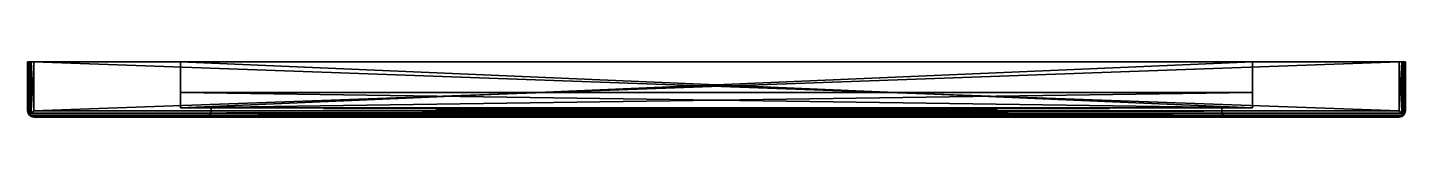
# Model space of a CAD drawing. Header units: centimetres. Extents: x -22.5 to 22.5, y -1.8 to 0.
import ezdxf

# ---------------------------------------------------------------- set-up
doc = ezdxf.new("R2010")
doc.units = ezdxf.units.CM
doc.header["$MEASUREMENT"] = 0
doc.layers.add('CAB_DOOR_GLASS', color=254, linetype='Continuous')
doc.layers.add('CAB_DOORS', color=31, linetype='Continuous')

msp = doc.modelspace()

# ---------------------------------------------------------------- meshes
at = {"layer": 'CAB_DOOR_GLASS', "color": 254}
mesh = msp.add_polyface(dxfattribs=at)
corners = [(17.5, -1.5, 5), (-17.5, -1.5, 5), (17.5, -1, 5), (-17.5, -1, 5), (17.5, -1.5, 61.3), (17.5, -1, 61.3), (-17.5, -1.5, 61.3), (-17.5, -1, 61.3)]
mesh.append_faces([[corners[k] for k in face] for face in [(2, 1, 3), (5, 0, 2), (6, 0, 4), (6, 3, 1), (5, 3, 7), (7, 4, 5)]], dxfattribs={"vtx0": -1, "color": 254})
mesh.append_faces([[corners[k] for k in face] for face in [(0, 1, 2), (4, 0, 5), (1, 0, 6), (7, 3, 6), (2, 3, 5), (6, 4, 7)]], dxfattribs={"vtx1": -1, "color": 254})
at = {"layer": 'CAB_DOORS', "color": 31}
mesh = msp.add_polyface(dxfattribs=at)
corners = [(-17.5, -1.5, 5), (17.5, -1.5, 5), (-17.5, 0, 5), (17.5, 0, 5), (16.5, -1.5, 6), (-16.5, -1.5, 6), (16.5, -1.6, 6), (-16.5, -1.6, 6), (16.515, -1.677, 5.985), (-16.515, -1.677, 5.985), (16.559, -1.741, 5.941), (-16.559, -1.741, 5.941), (16.623, -1.785, 5.877), (-16.623, -1.785, 5.877), (16.7, -1.8, 5.8), (-16.7, -1.8, 5.8), (-22.377, -1.677, 0.015), (-22.377, 0, 0.015), (-22.3, -1.6), (-22.3, 0), (-22.441, -1.741, 0.059), (-22.441, 0, 0.059), (-22.485, -1.677, 0.123), (-22.485, 0, 0.123), (-22.5, -1.6, 0.2), (-22.5, 0, 0.2), (22.441, -1.741, 0.059), (22.377, -1.677, 0.015), (22.441, 0, 0.059), (22.377, 0, 0.015), (22.485, -1.677, 0.123), (22.485, 0, 0.123), (22.5, -1.6, 0.2), (22.5, 0, 0.2), (22.3, -1.6), (22.3, 0), (22.377, -1.785, 0.123), (22.3, -1.8, 0.2), (-22.377, -1.785, 0.123), (-22.3, -1.8, 0.2), (-16.7, -1.8, 60.5), (-16.623, -1.785, 60.423), (-22.377, -1.785, 66.177), (-22.3, -1.8, 66.1), (-22.441, -1.741, 66.241), (-22.485, -1.677, 66.177), (-22.5, -1.6, 66.1), (-22.5, 0, 66.1), (17.5, 0, 61.3), (17.5, -1.5, 61.3), (22.5, -1.6, 66.1), (22.5, 0, 66.1), (22.485, -1.677, 66.177), (22.441, -1.741, 66.241), (22.3, -1.8, 66.1), (16.7, -1.8, 60.5), (22.377, -1.785, 66.177), (16.559, -1.741, 60.359), (16.623, -1.785, 60.423), (16.515, -1.677, 60.315), (16.5, -1.6, 60.3), (16.5, -1.5, 60.3), (-16.5, -1.5, 60.3), (-17.5, -1.5, 61.3), (22.3, 0, 66.3), (22.377, 0, 66.285), (22.441, 0, 66.241), (22.485, 0, 66.177), (-22.3, 0, 66.3), (-17.5, 0, 61.3), (-22.485, 0, 66.177), (-22.441, 0, 66.241), (-22.377, 0, 66.285), (-16.5, -1.6, 60.3), (-16.515, -1.677, 60.315), (-16.559, -1.741, 60.359), (-22.377, -1.677, 66.285), (-22.3, -1.6, 66.3), (22.377, -1.677, 66.285), (22.3, -1.6, 66.3)]
mesh.append_faces([[corners[k] for k in face] for face in [(2, 1, 3), (6, 5, 7), (9, 6, 7), (11, 8, 9), (13, 10, 11), (15, 12, 13), (18, 17, 19), (16, 21, 17), (21, 22, 23), (23, 24, 25), (28, 27, 29), (30, 28, 31), (32, 31, 33), (29, 34, 35), (16, 34, 27), (38, 37, 39), (34, 19, 35), (20, 27, 26), (20, 36, 38), (41, 15, 13), (43, 38, 39), (42, 20, 38), (45, 20, 44), (46, 22, 45), (47, 24, 46), (49, 3, 1), (50, 33, 51), (52, 32, 50), (53, 30, 52), (53, 36, 26), (58, 10, 12), (57, 8, 10), (59, 6, 8), (60, 4, 6), (51, 66, 67), (69, 0, 2), (48, 63, 69), (73, 61, 60), (62, 7, 5), (73, 9, 7), (74, 11, 9), (75, 13, 11), (55, 12, 14), (60, 74, 73), (59, 75, 74), (57, 41, 75), (58, 40, 41), (72, 77, 68), (71, 76, 72), (45, 71, 70), (46, 70, 47), (78, 66, 65), (66, 52, 67), (67, 50, 51), (79, 65, 64), (79, 76, 78), (56, 37, 36), (54, 42, 43), (64, 77, 79), (78, 44, 53), (56, 44, 42)]], dxfattribs={"vtx0": -1, "color": 31})
mesh.append_faces([[corners[k] for k in face] for face in [(37, 14, 39), (14, 54, 55), (61, 49, 4), (49, 62, 63), (3, 19, 2), (33, 48, 51), (65, 51, 64), (64, 48, 68), (68, 47, 72), (35, 33, 29)]], dxfattribs={"vtx0": -1, "vtx1": -1, "color": 31})
mesh.append_faces([[corners[k] for k in face] for face in [(19, 25, 2), (3, 33, 35), (51, 48, 64), (68, 69, 47)]], dxfattribs={"vtx0": -1, "vtx1": -1, "vtx2": -1, "color": 31})
mesh.append_faces([[corners[k] for k in face] for face in [(55, 54, 43), (40, 43, 39), (63, 62, 5), (0, 5, 4), (3, 35, 19), (68, 48, 69), (47, 69, 2), (47, 71, 72), (33, 28, 29), (25, 17, 21)]], dxfattribs={"vtx0": -1, "vtx2": -1, "color": 31})
mesh.append_faces([[corners[k] for k in face] for face in [(0, 1, 2), (4, 5, 6), (8, 6, 9), (10, 8, 11), (12, 10, 13), (14, 12, 15), (16, 17, 18), (20, 21, 16), (20, 22, 21), (22, 24, 23), (26, 27, 28), (26, 28, 30), (30, 31, 32), (27, 34, 29), (18, 34, 16), (36, 37, 38), (18, 19, 34), (16, 27, 20), (26, 36, 20), (40, 15, 41), (42, 38, 43), (44, 20, 42), (22, 20, 45), (24, 22, 46), (25, 24, 47), (48, 3, 49), (32, 33, 50), (30, 32, 52), (26, 30, 53), (56, 36, 53), (57, 10, 58), (59, 8, 57), (60, 6, 59), (61, 4, 60), (70, 71, 47), (31, 28, 33), (23, 25, 21), (63, 0, 69), (49, 63, 48), (62, 61, 73), (73, 7, 62), (74, 9, 73), (75, 11, 74), (41, 13, 75), (58, 12, 55), (59, 74, 60), (57, 75, 59), (58, 41, 57), (55, 40, 58), (76, 77, 72), (44, 76, 71), (44, 71, 45), (45, 70, 46), (53, 66, 78), (53, 52, 66), (52, 50, 67), (78, 65, 79), (77, 76, 79), (54, 37, 56), (56, 42, 54), (68, 77, 64), (76, 44, 78), (53, 44, 56)]], dxfattribs={"vtx1": -1, "color": 31})
mesh.append_faces([[corners[k] for k in face] for face in [(14, 15, 39), (37, 54, 14), (15, 40, 39), (40, 55, 43), (49, 1, 4), (61, 62, 49), (1, 0, 4), (0, 63, 5), (3, 48, 33), (65, 66, 51), (25, 47, 2), (19, 17, 25)]], dxfattribs={"vtx1": -1, "vtx2": -1, "color": 31})

doc.saveas('drawing.dxf')
